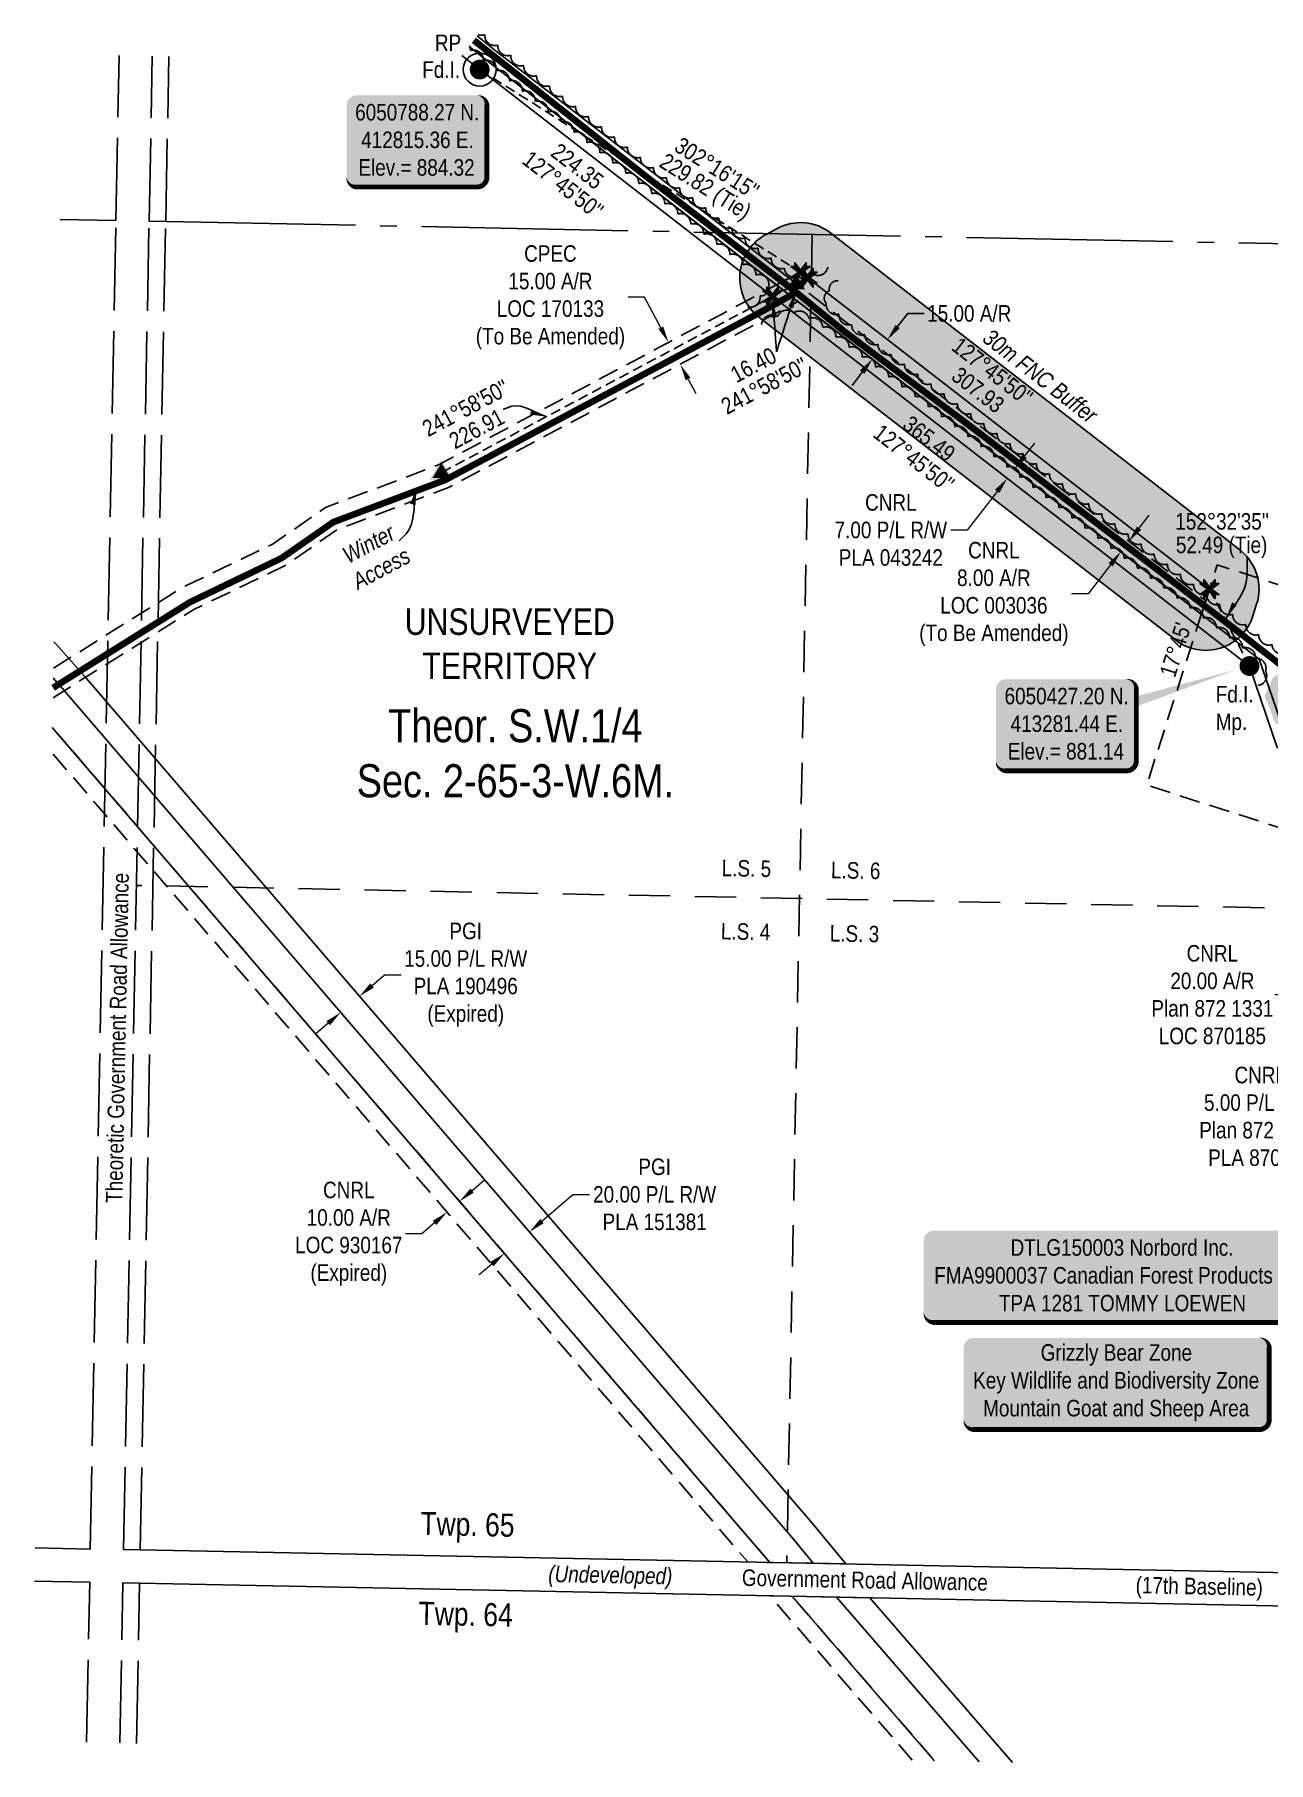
# Model space of a CAD drawing. Extents: x 412546 to 414954, y 6049740 to 6051498.
# Drawn here: x 412546 to 413293, y 6049763 to 6050809 of the extents above; entities that cross this region are included whole.
import ezdxf
from ezdxf.enums import TextEntityAlignment as Align

# ---------------------------------------------------------------- set-up
doc = ezdxf.new("R2010")
doc.units = 0
doc.header["$LTSCALE"] = 5
doc.header["$PDSIZE"] = 50
for name, pattern in [('0', [1, 1, 0]), ('foc-ACCESSROAD', [3.75, 2.5, -1.25]), ('foc-LSD', [8, 5, -3]), ('foc-QUARTERLINE', [33, 25, -3, 2, -3]), ('foc-TIELINE', [1.875, 1.25, -0.625]), ('foc-TRAV', [1.875, 1.25, -0.625]), ('foc-UNSURVEYED', [12.5, 10, -2.5])]:
    doc.linetypes.add(name, pattern=pattern)
doc.layers.get('Defpoints').update_dxf_attribs({"color": 9})
for name, color, linetype in [('35', 37, 'Continuous'), ('AS-ROADS', 254, 'Continuous'), ('AS-WILDLIFE-BLOCK', 131, 'Continuous'), ('C-AR', 13, 'foc-ACCESSROAD'), ('C-RW', 13, 'Continuous'), ('C-SYMBOL', 7, 'Continuous'), ('D-TXT', 6, 'Continuous'), ('DETAIL-T', 7, 'Continuous'), ('F-AR', 190, 'foc-ACCESSROAD'), ('F-RW', 190, 'Continuous'), ('F-WS', 190, 'foc-ACCESSROAD'), ('L-BD', 7, 'Continuous'), ('L-BD1', 253, 'Continuous'), ('L-MON', 1, 'Continuous'), ('L-QSEC', 8, 'foc-QUARTERLINE'), ('L-ROAD-T', 7, 'Continuous'), ('L-SEC', 7, 'Continuous'), ('L-SECTION-LSD', 7, 'foc-LSD'), ('L-TIE', 7, 'foc-TIELINE'), ('L-UNS-T', 3, 'Continuous'), ('L-USEC', 7, 'foc-UNSURVEYED'), ('P-BUFFER-H 30m', 51, 'Continuous'), ('P-BUFFER-T', 40, 'Continuous'), ('P-PROPOSED', 10, 'Continuous'), ('P-PROPOSED-H', 21, 'Continuous'), ('P-TRAV', 4, 'foc-TRAV'), ('P-TXT', 4, 'Continuous'), ('T-BUSH', 110, '0')]:
    doc.layers.add(name, color=color, linetype=linetype)
for name, color, linetype, lineweight in [('C-AR-T', 13, 'Continuous', 9), ('F-AR-T', 190, 'Continuous', 9), ('F-FLOWLINE-T', 190, 'Continuous', 9), ('F-RW-T', 190, 'Continuous', 9), ('T-TEXT', 48, 'Continuous', 18)]:
    doc.layers.add(name, color=color, linetype=linetype, lineweight=lineweight)
doc.styles.add('100L', font='ARIALN.TTF', dxfattribs={"height": 11})
doc.styles.add('175L', font='ARIALN.TTF', dxfattribs={"height": 20})
doc.styles.add('80', font='ARIALN.TTF', dxfattribs={"height": 10})
doc.styles.add('80CG', font='ARIALN.TTF', dxfattribs={"height": 10})
doc.styles.add('80L', font='ARIALN.TTF', dxfattribs={"height": 10})
doc.styles.add('80LS', font='ARIALNI.TTF', dxfattribs={"height": 10})
doc.dimstyles.new('Compass 5 000', dxfattribs={"dimscale": 5, "dimtxt": 9, "dimasz": 2, "dimexe": 0.2, "dimexo": 0.0625, "dimgap": 0.5, "dimtad": 0, "dimtih": 1, "dimtoh": 1, "dimzin": 0, "dimdsep": 46, "dimtxsty": '80CG', "dimcen": 0.1, "dimse1": 1, "dimse2": 1, "dimclrd": 256, "dimclrt": 256, "dimaunit": 1, "dimadec": 4, "dimazin": 0, "dimtfac": 0.06, "dimtofl": 0, "dimtmove": 0, "dimatfit": 1, "dimfxl": 0.2, "dimtolj": 1, "dimtzin": 0, "dimlwd": -1, "dimarcsym": 0})

# ---------------------------------------------------------------- blocks, each defined once
blk = doc.blocks.new('*U38')
h = blk.add_hatch(color=255)
edge = h.paths.add_edge_path()
edge.add_line((-114, -28.5), (114, -28.5))
edge.add_arc((114, -22.5), 6, 270, 360)
edge.add_line((120, -22.5), (120, 21))
edge.add_arc((114, 21), 6, 0, 90)
edge.add_line((114, 27), (-114, 27))
edge.add_arc((-114, 21), 6, 90, 180)
edge.add_line((-120, 21), (-120, -22.5))
edge.add_arc((-114, -22.5), 6, 180, 270)
at = {"color": 44, "flags": 128}
blk.add_lwpolyline([(-114, -28.5, 3, 3, 0), (114, -28.5, 3, 3, 0.414214), (120, -22.5, 3, 3, 0), (120, 21, 3, 0, 0.414214), (114, 27, 0, 0, 0), (-114, 27, 0, 0, 0.414214), (-120, 21, 0, 0, 0), (-120, -22.5, 0, 3, 0.414214)], format="xyseb", close=True, dxfattribs=at)
at = {"color": 44, "style": '80'}
blk.add_attdef('ENTER_TEXT_001', (-36, -5), '', height=10, dxfattribs=at)
blk = doc.blocks.new('*D39')
at = {"layer": 'Defpoints', "color": 0, "transparency": 16777216}
for p in [(413134.8, 6050540.8), (413171.9, 6050520.9), (413167.7, 6050515.4)]:
    blk.add_point(p, dxfattribs=at)
at = {"layer": 'F-AR-T', "transparency": 16777216}
for p, q in [((413145.3, 6050554.2), (413151.4, 6050562.1)), ((413128.7, 6050532.9), (413110.6, 6050509.5)), ((413110.6, 6050509.5), (413100.6, 6050509.5))]:
    blk.add_line(p, q, dxfattribs=at)
for points in [[(413143.9, 6050555.2), (413146.6, 6050553.2), (413139.1, 6050546.3)], [(413127.4, 6050533.9), (413130, 6050531.9), (413134.8, 6050540.8)]]:
    blk.add_solid(points, dxfattribs=at)
at = {"layer": 'F-AR-T', "transparency": 16777216, "insert": (413064.3, 6050509.5), "char_height": 10, "attachment_point": 5, "style": '80CG'}
blk.add_mtext('\\A1;CNRL\\P7.00 P/L R/W\\PPLA 043242', dxfattribs=at)
blk = doc.blocks.new('fdia')
at = {"color": 255, "const_width": 1}
blk.add_lwpolyline([(-0.5, 0, 1), (0.5, 0, 1)], format="xyb", close=True, dxfattribs=at)
blk = doc.blocks.new('Fdiaa')
blk.add_blockref('fdia', (0, 0))
blk = doc.blocks.new('fdib')
at = {"color": 1, "const_width": 1.6}
blk.add_lwpolyline([(-0.4, 0, 1), (0.4, 0, 1)], format="xyb", close=True, dxfattribs=at)
at = {"color": 1}
blk.add_circle((0, 0), 0.8, dxfattribs=at)
blk = doc.blocks.new('Fdibb')
blk.add_blockref('fdib', (0, 0))
blk = doc.blocks.new('fdicc')
for name in ['Fdibb', 'Fdiaa']:
    blk.add_blockref(name, (0, 0))
blk = doc.blocks.new('FDI')
blk.add_blockref('fdicc', (0, 0))
blk = doc.blocks.new('*D40')
at = {"layer": 'Defpoints', "color": 0, "transparency": 16777216}
for p in [(413062.3, 6050624.8), (413106.2, 6050590.7), (413097.1, 6050578.9)]:
    blk.add_point(p, dxfattribs=at)
at = {"layer": 'P-TXT', "transparency": 16777216}
for p, q in [((413068.4, 6050632.7), (413074.5, 6050640.6)), ((413074.5, 6050640.6), (413084.5, 6050640.6)), ((413047, 6050605.1), (413040.8, 6050597.1))]:
    blk.add_line(p, q, dxfattribs=at)
for points in [[(413067.1, 6050633.7), (413069.7, 6050631.7), (413062.3, 6050624.8)], [(413045.6, 6050606.1), (413048.3, 6050604), (413053.1, 6050613)]]:
    blk.add_solid(points, dxfattribs=at)
at = {"layer": 'P-TXT', "transparency": 16777216, "insert": (413111.8, 6050640.6), "char_height": 10, "attachment_point": 5, "style": '80CG'}
blk.add_mtext('\\A1;15.00 A/R', dxfattribs=at)
blk = doc.blocks.new('TEMP')
h = blk.add_hatch(color=255)
h.dxf.hatch_style = 1
h.paths.add_polyline_path([(0, 0.25), (-0.67, 1.15), (-0.67, 0.67), (-1.15, 0.67), (-0.25, 0), (-1.15, -0.67), (-0.67, -0.67), (-0.67, -1.15), (0, -0.25), (0.67, -1.15), (0.67, -0.67), (1.15, -0.67), (0.25, 0), (1.15, 0.67), (0.67, 0.67), (0.67, 1.15)])
h.paths.add_polyline_path([(0.57, 0.85), (0.57, 0.57), (0.85, 0.57), (0.08, 0), (0.85, -0.57), (0.57, -0.57), (0.57, -0.85), (0, -0.08), (-0.57, -0.85), (-0.57, -0.57), (-0.85, -0.57), (-0.08, 0), (-0.85, 0.57), (-0.57, 0.57), (-0.57, 0.85), (0, 0.08)], flags=16)
h = blk.add_hatch(color=1)
h.dxf.hatch_style = 1
h.paths.add_polyline_path([(0, 0.08), (-0.57, 0.85), (-0.57, 0.57), (-0.85, 0.57), (-0.08, 0), (-0.85, -0.57), (-0.57, -0.57), (-0.57, -0.85), (0, -0.08), (0.57, -0.85), (0.57, -0.57), (0.85, -0.57), (0.08, 0), (0.85, 0.57), (0.57, 0.57), (0.57, 0.85)])
at = {"color": 1}
for p, q in [((-0.08, 0), (0.08, 0)), ((0, 0.08), (0, -0.08))]:
    blk.add_line(p, q, dxfattribs=at)
at = {"color": 255, "flags": 128}
blk.add_lwpolyline([(-0.25, 0), (-1.15, 0.67), (-0.67, 0.67), (-0.67, 1.15), (0, 0.25), (0.67, 1.15), (0.67, 0.67), (1.15, 0.67), (0.25, 0), (1.15, -0.67), (0.67, -0.67), (0.67, -1.15), (0, -0.25), (-0.67, -1.15), (-0.67, -0.67), (-1.15, -0.67)], close=True, dxfattribs=at)
at = {"color": 1, "flags": 128}
blk.add_lwpolyline([(-0.08, 0), (-0.85, 0.57), (-0.57, 0.57), (-0.57, 0.85), (0, 0.08), (0.57, 0.85), (0.57, 0.57), (0.85, 0.57), (0.08, 0), (0.85, -0.57), (0.57, -0.57), (0.57, -0.85), (0, -0.08), (-0.57, -0.85), (-0.57, -0.57), (-0.85, -0.57)], close=True, dxfattribs=at)
blk = doc.blocks.new('*U41')
h = blk.add_hatch(color=254)
edge = h.paths.add_edge_path()
edge.add_line((-36.5, -28.5), (36.5, -28.5))
edge.add_arc((36.5, -22.5), 6, 270, 360)
edge.add_line((42.5, -22.5), (42.5, 21))
edge.add_arc((36.5, 21), 6, 0, 90)
edge.add_line((36.5, 27), (-36.5, 27))
edge.add_arc((-36.5, 21), 6, 90, 180)
edge.add_line((-42.5, 21), (-42.5, -22.5))
edge.add_arc((-36.5, -22.5), 6, 180, 270)
at = {"color": 1, "flags": 128}
blk.add_lwpolyline([(-36.5, -28.5, 3, 3, 0), (36.5, -28.5, 3, 3, 0.414214), (42.5, -22.5, 3, 3, 0), (42.5, 21, 3, 0, 0.414214), (36.5, 27, 0, 0, 0), (-36.5, 27, 0, 0, 0.414214), (-42.5, 21, 0, 0, 0), (-42.5, -22.5, 0, 3, 0.414214)], format="xyseb", close=True, dxfattribs=at)
blk.add_lwpolyline([(-14.6, 0, 0, 10, 0), (0, 0, 5, 5, 0)], format="xyseb", dxfattribs=at)
at = {"color": 1, "style": '80'}
blk.add_attdef('ENTER_TEXT_001', (-36, -5), '', height=10, dxfattribs=at)
blk = doc.blocks.new('*U42')
at = {"layer": '35', "color": 3}
blk.add_circle((0, 0), 10, dxfattribs=at)
at = {"layer": '35', "color": 3, "style": '80'}
blk.add_attdef('RP_001', (-27.1, 11.2), '', height=10, dxfattribs=at)
blk = doc.blocks.new('*U43')
h = blk.add_hatch(color=254)
edge = h.paths.add_edge_path()
edge.add_line((-36.5, -28.5), (36.5, -28.5))
edge.add_arc((36.5, -22.5), 6, 270, 360)
edge.add_line((42.5, -22.5), (42.5, 21))
edge.add_arc((36.5, 21), 6, 0, 90)
edge.add_line((36.5, 27), (-36.5, 27))
edge.add_arc((-36.5, 21), 6, 90, 180)
edge.add_line((-42.5, 21), (-42.5, -22.5))
edge.add_arc((-36.5, -22.5), 6, 180, 270)
at = {"color": 1, "flags": 128}
blk.add_lwpolyline([(102.9, 32.8, 0, 10, 0), (0, 0, 5, 5, 0)], format="xyseb", dxfattribs=at)
blk.add_lwpolyline([(-36.5, -28.5, 3, 3, 0), (36.5, -28.5, 3, 3, 0.414214), (42.5, -22.5, 3, 3, 0), (42.5, 21, 3, 0, 0.414214), (36.5, 27, 0, 0, 0), (-36.5, 27, 0, 0, 0.414214), (-42.5, 21, 0, 0, 0), (-42.5, -22.5, 0, 3, 0.414214)], format="xyseb", close=True, dxfattribs=at)
at = {"color": 1, "style": '80'}
blk.add_attdef('ENTER_TEXT_001', (-36, -5), '', height=10, dxfattribs=at)
blk = doc.blocks.new('*D44')
at = {"layer": 'Defpoints', "color": 0, "transparency": 16777216}
for p in [(413203.6, 6050496.4), (413223.7, 6050490.9), (413218.8, 6050484.6)]:
    blk.add_point(p, dxfattribs=at)
at = {"layer": 'F-AR-T', "transparency": 16777216}
for p, q in [((413214.6, 6050510.6), (413220.7, 6050518.5)), ((413197.4, 6050488.5), (413183.7, 6050470.8)), ((413183.7, 6050470.8), (413173.7, 6050470.8))]:
    blk.add_line(p, q, dxfattribs=at)
for points in [[(413213.3, 6050511.6), (413215.9, 6050509.6), (413208.4, 6050502.7)], [(413196.1, 6050489.5), (413198.7, 6050487.5), (413203.6, 6050496.4)]]:
    blk.add_solid(points, dxfattribs=at)
at = {"layer": 'F-AR-T', "transparency": 16777216, "insert": (413126.7, 6050470.8), "char_height": 10, "attachment_point": 5, "style": '80CG'}
blk.add_mtext('\\A1;CNRL\\P8.00 A/R\\PLOC 003036\\P(To Be Amended)', dxfattribs=at)
blk = doc.blocks.new('STRIA')
blk.add_hatch(color=255).paths.add_polyline_path([(-0.04, 1.52), (-1.47, -0.87), (1.39, -0.87)])
blk = doc.blocks.new('STRIAA')
blk.add_blockref('STRIA', (0, 0))
blk = doc.blocks.new('STRIB')
at = {"color": 1}
blk.add_solid([(-1.12, -0.67), (-0.04, 1.13), (1.04, -0.67)], dxfattribs=at)
blk = doc.blocks.new('STRIBB')
blk.add_blockref('STRIB', (0, 0))
blk = doc.blocks.new('STRICC')
for name in ['STRIAA', 'STRIBB']:
    blk.add_blockref(name, (0, 0))
blk = doc.blocks.new('fdspike')
blk.add_blockref('STRICC', (0, 0))
blk = doc.blocks.new('*D45')
at = {"layer": 'C-AR-T', "transparency": 16777216}
for p, q in [((412915.2, 6050650.4), (412905.2, 6050650.4)), ((412925, 6050631.9), (412915.2, 6050650.4)), ((412941.5, 6050600.9), (412946.2, 6050592.1))]:
    blk.add_line(p, q, dxfattribs=at)
for points in [[(412926.5, 6050632.7), (412923.6, 6050631.2), (412929.7, 6050623.1)], [(412943, 6050601.7), (412940.1, 6050600.1), (412936.8, 6050609.8)]]:
    blk.add_solid(points, dxfattribs=at)
at = {"layer": 'Defpoints', "color": 0, "transparency": 16777216}
for p in [(412936.8, 6050609.8), (412807.4, 6050558), (412814.5, 6050544.6)]:
    blk.add_point(p, dxfattribs=at)
at = {"layer": 'C-AR-T', "transparency": 16777216, "insert": (412858.2, 6050650.4), "char_height": 10, "attachment_point": 5, "style": '80CG'}
blk.add_mtext('\\A1;CPEC\\P15.00 A/R\\PLOC 170133\\P(To Be Amended)', dxfattribs=at)
blk = doc.blocks.new('*U61')
h = blk.add_hatch(color=255)
edge = h.paths.add_edge_path()
edge.add_line((-86.5, -28.5), (86.5, -28.5))
edge.add_arc((86.5, -22.5), 6, 270, 360)
edge.add_line((92.5, -22.5), (92.5, 21))
edge.add_arc((86.5, 21), 6, 0, 90)
edge.add_line((86.5, 27), (-86.5, 27))
edge.add_arc((-86.5, 21), 6, 90, 180)
edge.add_line((-92.5, 21), (-92.5, -22.5))
edge.add_arc((-86.5, -22.5), 6, 180, 270)
at = {"color": 131, "flags": 128}
blk.add_lwpolyline([(-86.5, -28.5, 3, 3, 0), (86.5, -28.5, 3, 3, 0.414214), (92.5, -22.5, 3, 3, 0), (92.5, 21, 3, 0, 0.414214), (86.5, 27, 0, 0, 0), (-86.5, 27, 0, 0, 0.414214), (-92.5, 21, 0, 0, 0), (-92.5, -22.5, 0, 3, 0.414214)], format="xyseb", close=True, dxfattribs=at)
at = {"color": 131, "style": '80'}
blk.add_attdef('ENTER_TEXT_001', (-36, -5), '', height=10, dxfattribs=at)
blk = doc.blocks.new('*D50')
at = {"layer": 'Defpoints', "color": 0, "transparency": 16777216}
for p in [(412732.9, 6050238.5), (412721.6, 6050228.8), (412742.6, 6050227.3)]:
    blk.add_point(p, dxfattribs=at)
at = {"layer": 'F-AR-T', "transparency": 16777216}
for p, q in [((412750.2, 6050233.8), (412757.8, 6050240.3)), ((412757.8, 6050240.3), (412767.8, 6050240.3)), ((412723.7, 6050211), (412716.1, 6050204.5))]:
    blk.add_line(p, q, dxfattribs=at)
for points in [[(412749.1, 6050235.1), (412751.3, 6050232.5), (412742.6, 6050227.3)], [(412722.6, 6050212.2), (412724.7, 6050209.7), (412731.2, 6050217.5)]]:
    blk.add_solid(points, dxfattribs=at)
at = {"layer": 'F-AR-T', "transparency": 16777216, "insert": (412806.9, 6050240.3), "char_height": 10, "attachment_point": 5, "style": '80CG'}
blk.add_mtext('\\A1;PGI\\P15.00 P/L R/W\\PPLA 190496\\P(Expired)', dxfattribs=at)
blk = doc.blocks.new('*D51')
at = {"layer": 'Defpoints', "color": 0, "transparency": 16777216}
for p in [(412803.2, 6050103.1), (412835.4, 6050065.6), (412827.8, 6050059.1)]:
    blk.add_point(p, dxfattribs=at)
at = {"layer": 'F-AR-T', "transparency": 16777216}
for p, q in [((412810.8, 6050109.6), (412818.3, 6050116.2)), ((412780.4, 6050083.5), (412770.4, 6050083.5)), ((412788, 6050090.1), (412780.4, 6050083.5))]:
    blk.add_line(p, q, dxfattribs=at)
for points in [[(412809.7, 6050110.9), (412811.8, 6050108.4), (412803.2, 6050103.1)], [(412786.9, 6050091.3), (412789.1, 6050088.8), (412795.6, 6050096.6)]]:
    blk.add_solid(points, dxfattribs=at)
at = {"layer": 'F-AR-T', "transparency": 16777216, "insert": (412736.1, 6050083.5), "char_height": 10, "attachment_point": 5, "style": '80CG'}
blk.add_mtext('\\A1;CNRL\\P10.00 A/R\\PLOC 930167\\P(Expired)', dxfattribs=at)
blk = doc.blocks.new('*D52')
at = {"layer": 'Defpoints', "color": 0, "transparency": 16777216}
for p in [(413357.8, 6050245.1), (413384.2, 6050229), (413365.2, 6050222.7)]:
    blk.add_point(p, dxfattribs=at)
at = {"layer": 'F-AR-T', "transparency": 16777216}
for p, q in [((413386.2, 6050254.6), (413395.7, 6050257.8)), ((413348.3, 6050242), (413306.9, 6050228.2)), ((413306.9, 6050228.2), (413296.9, 6050228.2))]:
    blk.add_line(p, q, dxfattribs=at)
for points in [[(413385.7, 6050256.2), (413386.7, 6050253), (413376.7, 6050251.4)], [(413347.7, 6050243.5), (413348.8, 6050240.4), (413357.8, 6050245.1)]]:
    blk.add_solid(points, dxfattribs=at)
at = {"layer": 'F-AR-T', "transparency": 16777216, "insert": (413259, 6050228.2), "char_height": 10, "attachment_point": 5, "style": '80CG'}
blk.add_mtext('\\A1;CNRL\\P20.00 A/R\\PPlan 872 1331\\PLOC 870185', dxfattribs=at)
blk = doc.blocks.new('*D53')
at = {"layer": 'Defpoints', "color": 0, "transparency": 16777216}
for p in [(413393.2, 6050202), (413398, 6050203.5), (413401.7, 6050176.4)]:
    blk.add_point(p, dxfattribs=at)
at = {"layer": 'F-AR-T', "transparency": 16777216}
for p, q in [((413416, 6050181.1), (413425.4, 6050184.3)), ((413392.2, 6050173.2), (413336, 6050154.5)), ((413336, 6050154.5), (413326, 6050154.5))]:
    blk.add_line(p, q, dxfattribs=at)
for points in [[(413391.7, 6050174.8), (413392.8, 6050171.7), (413401.7, 6050176.4)], [(413415.4, 6050182.7), (413416.5, 6050179.6), (413406.5, 6050178)]]:
    blk.add_solid(points, dxfattribs=at)
at = {"layer": 'F-AR-T', "transparency": 16777216, "insert": (413288, 6050154.5), "char_height": 10, "attachment_point": 5, "style": '80CG'}
blk.add_mtext('\\A1;CNRL\\P5.00 P/L R/W\\PPlan 872 1331\\PPLA 870185', dxfattribs=at)
blk = doc.blocks.new('*D54')
at = {"layer": 'Defpoints', "color": 0, "transparency": 16777216}
for p in [(412804.5, 6050132.3), (412789.3, 6050119.2), (412845.5, 6050084.6)]:
    blk.add_point(p, dxfattribs=at)
at = {"layer": 'F-RW-T', "transparency": 16777216}
for p, q in [((412853, 6050091.1), (412871.8, 6050107.3)), ((412871.8, 6050107.3), (412881.8, 6050107.3)), ((412822.7, 6050065.1), (412815.1, 6050058.6))]:
    blk.add_line(p, q, dxfattribs=at)
for points in [[(412852, 6050092.4), (412854.1, 6050089.9), (412845.5, 6050084.6)], [(412821.6, 6050066.3), (412823.8, 6050063.8), (412830.3, 6050071.6)]]:
    blk.add_solid(points, dxfattribs=at)
at = {"layer": 'F-RW-T', "transparency": 16777216, "insert": (412921.3, 6050107.3), "char_height": 10, "attachment_point": 5, "style": '80CG'}
blk.add_mtext('\\A1;PGI\\P20.00 P/L R/W\\PPLA 151381', dxfattribs=at)

msp = doc.modelspace()

# ---------------------------------------------------------------- hatches: boundary and pattern name
at = {"layer": 'AS-ROADS'}
h = msp.add_hatch(color=256, dxfattribs=at)
h.dxf.hatch_style = 1
h.paths.add_polyline_path([(413880.685, 6050319.145), (413881.535, 6050323.924), (413359.531, 6050417.188), (413321.097, 6050422.693), (413303.293, 6050425.577), (413295.755, 6050420.158), (413290.52, 6050409.181), (413297.14, 6050392.618), (413306.361, 6050386.55), (413319.052, 6050382.769), (413332.947, 6050378.411), (413346.532, 6050377.953), (413355.961, 6050396.413), (413363.809, 6050404.97), (413370.944, 6050408.14), (413410.465, 6050401.484), (413440.267, 6050396.255), (413541.943, 6050378.325), (413644.343, 6050359.675), (413744.868, 6050342.408)])
at = {"layer": 'P-BUFFER-H 30m'}
h = msp.add_hatch(color=256, dxfattribs=at)
h.dxf.hatch_style = 1
edge = h.paths.add_edge_path()
edge.add_line((412995.506, 6050692.09), (412988.733, 6050688.486))
edge.add_arc((413002.82, 6050662.014), 29.987, 118.019726, 232.235452)
edge.add_line((412984.456, 6050638.308), (413236.616, 6050442.963))
edge.add_arc((413254.98, 6050466.669), 29.987, 232.235452, 342.245645)
edge.add_line((413283.539, 6050457.525), (413285.809, 6050464.616))
edge.add_arc((413257.251, 6050473.761), 29.987, 342.245645, 412.235448)
edge.add_line((413275.615, 6050497.466), (413027.958, 6050689.324))
edge.add_arc((413009.593, 6050665.618), 29.987, 52.235448, 118.019726)
at = {"layer": 'P-PROPOSED-H'}
h = msp.add_hatch(color=256, dxfattribs=at)
h.dxf.hatch_style = 1
h.paths.add_polyline_path([(413257.251, 6050473.761), (413252.385, 6050458.564), (412995.058, 6050657.884), (413009.593, 6050665.618)])

# ---------------------------------------------------------------- linework, layer by layer
at = {"layer": 'AS-ROADS', "const_width": 3.998, "flags": 128}
for points in [[(413006.988, 6050653.362), (412994.15, 6050663.359), (412913.342, 6050725.728), (412836.348, 6050786.632), (412811.832, 6050805.984)], [(412557.057, 6050413.977), (412639.9, 6050465.811), (412695.427, 6050492.525), (412726.647, 6050514.261), (412794.479, 6050539.826), (412986.073, 6050641.78), (413006.988, 6050653.362), (413014.377, 6050647.385), (413036.866, 6050629.125), (413117.245, 6050568.736), (413196.233, 6050508.105), (413275.954, 6050446.994), (413286.606, 6050438.555), (413294.933, 6050432.131), (413302.579, 6050426.104), (413310.49, 6050420.271)]]:
    msp.add_lwpolyline(points, dxfattribs=at)
at = {"layer": 'C-AR', "flags": 128}
msp.add_lwpolyline([(412557.286, 6050425.911), (412635.067, 6050474.579), (412635.067, 6050474.579), (412635.067, 6050474.579), (412635.067, 6050474.579), (412690.373, 6050501.186), (412721.957, 6050523.175), (412790.352, 6050548.949), (412995.058, 6050657.884), (413008.055, 6050647.815), (412796.543, 6050535.26), (412728.992, 6050509.803), (412697.955, 6050488.195), (412642.316, 6050461.428), (412556.941, 6050407.955)], dxfattribs=at)
msp.add_lwpolyline([(413252.385, 6050458.564), (413254.98, 6050466.669), (413002.82, 6050662.014), (412995.058, 6050657.884)], close=True, dxfattribs=at)
at = {"layer": 'C-RW', "flags": 128}
msp.add_lwpolyline([(412813.879, 6050808.592), (412824.579, 6050800.095), (412928.119, 6050719.884), (413002.82, 6050662.014), (412995.058, 6050657.884), (412923.207, 6050713.575), (412819.644, 6050793.803), (412808.942, 6050802.301)], dxfattribs=at)
at = {"layer": 'F-AR', "flags": 128}
msp.add_lwpolyline([(413077.293, 6049764.776), (412991.026, 6049864.4), (413004.484, 6049864.132), (413090.774, 6049764.482)], dxfattribs=at)
at = {"layer": 'F-FLOWLINE-T'}
msp.add_lwpolyline([(413090.78, 6049764.482), (413004.484, 6049864.132), (413031.403, 6049863.596), (413117.744, 6049763.894)], dxfattribs=at)
at = {"layer": 'F-RW'}
for points in [[(412808.894, 6050802.24), (412819.661, 6050793.79), (413287.409, 6050431.431), (413303.622, 6050383.979), (413364.484, 6050371.994), (413363.132, 6050365.129), (413298.306, 6050377.895), (413281.466, 6050427.184), (412815.359, 6050788.272), (412804.574, 6050796.736)], [(413117.739, 6049763.894), (413031.403, 6049863.597), (413051.59, 6049863.195), (413137.971, 6049763.453)]]:
    msp.add_lwpolyline(points, dxfattribs=at)
at = {"layer": 'F-WS', "flags": 128}
msp.add_lwpolyline([(413354.424, 6050318.358), (413352.533, 6050312.452), (413333.262, 6050318.622), (413219.264, 6050355.125), (413249.835, 6050450.601), (413252.107, 6050457.696), (413254.704, 6050465.806), (413261.936, 6050488.393), (413395.205, 6050445.722), (413386.565, 6050418.735), (413380.414, 6050399.528), (413378.876, 6050394.725), (413375.804, 6050385.168), (413368.242, 6050361.488), (413357.007, 6050326.423), (413354.424, 6050318.358)], close=True, dxfattribs=at)
at = {"layer": 'L-QSEC'}
for p, q in [((412561.311, 6050697.556), (412595.079, 6050696.885)), ((412615.183, 6050696.486), (413383.689, 6050681.219))]:
    msp.add_line(p, q, dxfattribs=at)
at = {"layer": 'L-SEC'}
for p, q in [((412546.209, 6049893.27), (412579.621, 6049892.606)), ((412599.711, 6049892.311), (413402.912, 6049876.337)), ((412545.834, 6049873.271), (412579.224, 6049872.607)), ((412599.324, 6049872.207), (413402.512, 6049856.233))]:
    msp.add_line(p, q, dxfattribs=at)
at = {"layer": 'L-SECTION-LSD', "flags": 128}
for points in [[(413016.696, 6050688.51), (413001.303, 6049884.324)], [(413410.552, 6050278.435), (412607.447, 6050294.399)]]:
    msp.add_lwpolyline(points, dxfattribs=at)
at = {"layer": 'L-TIE'}
for p, q in [((412815.359, 6050788.272), (413009.593, 6050665.618)), ((413257.251, 6050473.761), (413281.443, 6050427.202))]:
    msp.add_line(p, q, dxfattribs=at)
at = {"layer": 'L-USEC'}
for p, q in [((412595.079, 6050696.885), (412597.001, 6050796.823)), ((412615.183, 6050696.498), (412617.105, 6050796.423)), ((412625.235, 6050696.305), (412627.157, 6050796.224)), ((412579.608, 6049892.606), (412595.079, 6050696.885)), ((412599.714, 6049892.311), (412615.183, 6050696.499)), ((412609.766, 6049892.111), (412625.235, 6050696.305)), ((412577.36, 6049775.674), (412579.224, 6049872.607)), ((412597.464, 6049775.236), (412599.328, 6049872.22)), ((412607.515, 6049775.017), (412609.38, 6049872.027))]:
    msp.add_line(p, q, dxfattribs=at)
at = {"layer": 'P-BUFFER-H 30m', "flags": 128}
msp.add_lwpolyline([(412995.506, 6050692.09), (412988.733, 6050688.486, 0.5441751), (412984.456, 6050638.308), (413236.616, 6050442.963, 0.52062358), (413283.539, 6050457.525), (413285.809, 6050464.616, 0.31524987), (413275.615, 6050497.466), (413027.958, 6050689.324, 0.29518993)], format="xyb", close=True, dxfattribs=at)
at = {"layer": 'P-PROPOSED', "flags": 128}
msp.add_lwpolyline([(413257.251, 6050473.761), (413252.385, 6050458.564), (412995.058, 6050657.884), (413009.593, 6050665.618)], close=True, dxfattribs=at)
at = {"layer": 'P-TRAV', "flags": 128}
msp.add_lwpolyline([(412792.416, 6050544.386), (413013.925, 6050662.262)], dxfattribs=at)
at = {"layer": 'T-BUSH', "flags": 128}
for points in [[(412814.516, 6050809.404, 0.16442096), (412818.421, 6050809.276, 0.52056705), (412826.276, 6050803.094, 0.52056705), (412834.131, 6050796.912, 0.52056705), (412841.986, 6050790.732, 0.52056705), (412849.846, 6050784.556, 0.52056705), (412857.705, 6050778.38, 0.52056705), (412865.565, 6050772.204, 0.52056705), (412873.424, 6050766.029, 0.52056705), (412881.284, 6050759.853, 0.52056705), (412889.143, 6050753.677, 0.52056705), (412897.003, 6050747.501, 0.52056705), (412904.862, 6050741.325, 0.52056705), (412912.722, 6050735.15, 0.52056705), (412920.602, 6050729, 0.52056705), (412928.52, 6050722.9, 0.52056705), (412936.438, 6050716.8, 0.52056705), (412944.357, 6050710.7, 0.52056705), (412952.275, 6050704.6, 0.52056705), (412960.194, 6050698.5, 0.52056705), (412968.112, 6050692.4, 0.52056705), (412976.03, 6050686.3, 0.52056705), (412983.949, 6050680.199, 0.52056705), (412991.867, 6050674.099, 0.52056705), (412999.786, 6050667.999, 0.52056705), (413008.408, 6050663.137, 0.52056705), (413017.471, 6050664.331, 0.52056705), (413026.125, 6050668.735)], [(412977.736, 6050644.586, 0.52056705), (412985.188, 6050651.247, 0.52056705), (412990.488, 6050657.836, 0.52056705), (412982.602, 6050663.978, 0.52056705), (412974.716, 6050670.12, 0.52056705), (412966.83, 6050676.262, 0.52056705), (412958.944, 6050682.404, 0.52056705), (412951.058, 6050688.546, 0.52056705), (412943.173, 6050694.688, 0.52056705), (412935.287, 6050700.831, 0.52056705), (412927.401, 6050706.973, 0.52056705), (412919.515, 6050713.115, 0.52056705), (412911.629, 6050719.257, 0.52056705), (412903.783, 6050725.45, 0.52056705), (412895.954, 6050731.664, 0.52056705), (412888.125, 6050737.878, 0.52056705), (412880.296, 6050744.092, 0.52056705), (412872.466, 6050750.306, 0.52056705), (412864.637, 6050756.52, 0.52056705), (412856.808, 6050762.734, 0.52056705), (412848.979, 6050768.949, 0.52056705), (412841.15, 6050775.163, 0.52056705), (412833.32, 6050781.377, 0.52056705), (412825.447, 6050787.535, 0.52056705), (412817.57, 6050793.689, 0.52056705), (412809.694, 6050799.843, 0.11702002), (412809.188, 6050802.614, 0.11702002)], [(413714.909, 6050424.501, -0.52056705), (413705.066, 6050426.238, -0.52056705), (413695.222, 6050427.976, -0.52056705), (413685.379, 6050429.713, -0.52056705), (413675.535, 6050431.451, -0.52056705), (413665.692, 6050433.189, -0.52056705), (413661.801, 6050426.42, -0.52056705), (413660.06, 6050416.577, -0.52056705), (413658.32, 6050406.734, -0.52056705), (413656.579, 6050396.891, -0.52056705), (413654.839, 6050387.048, -0.52056705), (413653.099, 6050377.205, -0.52056705), (413645.685, 6050375.489, -0.52056705), (413635.845, 6050377.247, -0.52056705), (413626.005, 6050379.005, -0.52056705), (413616.165, 6050380.762, -0.52056705), (413606.325, 6050382.52, -0.52056705), (413596.485, 6050384.278, -0.52056705), (413586.646, 6050386.036, -0.52056705), (413576.806, 6050387.794, -0.52056705), (413566.966, 6050389.552, -0.52056705), (413557.126, 6050391.31, -0.52056705), (413547.286, 6050393.068, -0.52056705), (413537.447, 6050394.825, -0.52056705), (413527.607, 6050396.583, -0.52056705), (413517.767, 6050398.341, -0.52056705), (413507.927, 6050400.099, -0.52056705), (413498.087, 6050401.857, -0.52056705), (413488.248, 6050403.615, -0.52056705), (413478.408, 6050405.373, -0.52056705), (413468.568, 6050407.13, -0.52056705), (413458.728, 6050408.888, -0.52056705), (413448.888, 6050410.646, -0.52056705), (413439.049, 6050412.404, -0.52056705), (413429.209, 6050414.162, -0.52056705), (413419.369, 6050415.92, -0.52056705), (413409.529, 6050417.678, -0.52056705), (413399.689, 6050419.436, -0.52056705), (413389.85, 6050421.194, -0.52056705), (413380.231, 6050423.855, -0.52056705), (413370.69, 6050426.836, -0.52056705), (413361.149, 6050429.817, -0.52056705), (413351.608, 6050432.797, -0.52056705), (413342.067, 6050435.778, -0.52056705), (413332.526, 6050438.759, -0.52056705), (413323.647, 6050440.433, -0.52056705), (413320.406, 6050430.978, -0.52056705), (413312.352, 6050430.086, -0.52056705), (413303.708, 6050435.106, -0.52056705), (413295.065, 6050440.127, -0.52056705), (413287.103, 6050446.144, -0.52056705), (413279.282, 6050452.368, -0.52056705), (413271.357, 6050458.46, -0.52056705), (413263.432, 6050464.552, -0.52056705), (413255.508, 6050470.644, -0.52056705), (413247.583, 6050476.736, -0.52056705), (413239.659, 6050482.828, -0.52056705), (413231.734, 6050488.92, -0.52056705), (413223.809, 6050495.012, -0.52056705), (413215.885, 6050501.104, -0.52056705), (413207.96, 6050507.196, -0.52056705), (413200.035, 6050513.287, -0.52056705), (413192.098, 6050519.363, -0.52056705), (413184.161, 6050525.439, -0.52056705), (413176.224, 6050531.514, -0.52056705), (413168.287, 6050537.59, -0.52056705), (413160.349, 6050543.666, -0.52056705), (413152.412, 6050549.741, -0.52056705), (413144.475, 6050555.817, -0.52056705), (413136.538, 6050561.893, -0.52056705), (413128.601, 6050567.968, -0.52056705), (413120.658, 6050574.037, -0.52056705), (413112.651, 6050580.02, -0.52056705), (413104.644, 6050586.002, -0.52056705), (413096.636, 6050591.985, -0.52056705), (413088.629, 6050597.968, -0.52056705), (413080.621, 6050603.951, -0.52056705), (413072.614, 6050609.933, -0.52056705), (413064.606, 6050615.916, -0.52056705), (413056.599, 6050621.899, -0.52056705), (413048.591, 6050627.881, -0.52056705), (413040.584, 6050633.865, -0.52056705), (413032.88, 6050640.233, -0.52056705), (413025.176, 6050646.601, -0.52056705), (413027.159, 6050654.435, -0.52056705), (413032.442, 6050660.351, -0.52056705)], [(413286.726, 6050415.458, 0.52056705), (413291.235, 6050424.142, 0.52056705), (413285.177, 6050431.934, 0.52056705), (413277.33, 6050438.125, 0.52056705), (413269.39, 6050444.197, 0.52056705), (413261.415, 6050450.222, 0.52056705), (413253.439, 6050456.247, 0.52056705), (413245.464, 6050462.272, 0.52056705), (413237.488, 6050468.297, 0.52056705), (413229.513, 6050474.322, 0.52056705), (413221.537, 6050480.348, 0.52056705), (413213.561, 6050486.373, 0.52056705), (413205.586, 6050492.398, 0.52056705), (413197.61, 6050498.423, 0.52056705), (413189.669, 6050504.493, 0.52056705), (413181.805, 6050510.663, 0.52056705), (413173.941, 6050516.833, 0.52056705), (413166.077, 6050523.003, 0.52056705), (413158.213, 6050529.173, 0.52056705), (413150.349, 6050535.343, 0.52056705), (413142.485, 6050541.513, 0.52056705), (413134.621, 6050547.683, 0.52056705), (413126.757, 6050553.853, 0.52056705), (413118.893, 6050560.024, 0.52056705), (413110.984, 6050566.134, 0.52056705), (413102.992, 6050572.138, 0.52056705), (413095, 6050578.141, 0.52056705), (413087.008, 6050584.145, 0.52056705), (413079.016, 6050590.148, 0.52056705), (413071.025, 6050596.152, 0.52056705), (413063.033, 6050602.156, 0.52056705), (413055.041, 6050608.159, 0.52056705), (413047.049, 6050614.163, 0.52056705), (413039.057, 6050620.166, 0.52056705), (413031.069, 6050626.174, 0.52056705), (413023.089, 6050632.194, 0.52056705), (413014.711, 6050637.607, 0.52056705), (413005.639, 6050641.074, 0.52056705), (412995.86, 6050639.002, 0.52056705), (412986.021, 6050633.953, 0.52056705)]]:
    msp.add_lwpolyline(points, format="xyb", dxfattribs=at)

# ---------------------------------------------------------------- block references
ref = msp.add_blockref('*U38', (413204.247, 6050058.359))
ref.add_attrib('ENTER_TEXT_001', 'DTLG150003 Norbord Inc.', (413136.808, 6050070.2), dxfattribs={"color": 44, "height": 10, "style": '80'})
ref.add_attrib('ENTER_TEXT_002', 'FMA9900037 Canadian Forest Products Ltd.', (413090.58, 6050053.356), dxfattribs={"color": 44, "height": 10, "style": '80'})
ref.add_attrib('ENTER_TEXT_003', 'TPA 1281 TOMMY LOEWEN', (413129.779, 6050036.512), dxfattribs={"color": 44, "height": 10, "style": '80'})
at = {"layer": 'AS-WILDLIFE-BLOCK'}
ref = msp.add_blockref('*U61', (413200.942, 6049993.486), dxfattribs=at)
ref.add_attrib('ENTER_TEXT_001', 'Grizzly Bear Zone', (413155.031, 6050006.626), dxfattribs={"layer": '0', "color": 131, "height": 10, "style": '80'})
ref.add_attrib('ENTER_TEXT_002', 'Key Wildlife and Biodiversity Zone', (413114.168, 6049989.788), dxfattribs={"layer": '0', "color": 131, "height": 10, "style": '80'})
ref.add_attrib('ENTER_TEXT_003', 'Mountain Goat and Sheep Area', (413120.195, 6049972.944), dxfattribs={"layer": '0', "color": 131, "height": 10, "style": '80'})
at = {"layer": 'DETAIL-T', "color": 3}
ref = msp.add_blockref('*U41', (412777.262, 6050745.671), dxfattribs=at)
ref.add_attrib('ENTER_TEXT_001', '6050788.27 N.', (412739.966, 6050757.443), dxfattribs={"layer": '0', "color": 1, "height": 10, "style": '80'})
ref.add_attrib('ENTER_TEXT_002', '412815.36 E.', (412743.606, 6050740.735), dxfattribs={"layer": '0', "color": 1, "height": 10, "style": '80'})
ref.add_attrib('ENTER_TEXT_003', 'Elev.= 884.32', (412741.917, 6050724.028), dxfattribs={"layer": '0', "color": 1, "height": 10, "style": '80'})
ref = msp.add_blockref('*U43', (413170.467, 6050392.234), dxfattribs=at)
ref.add_attrib('ENTER_TEXT_001', '6050427.20 N.', (413133.172, 6050404.006), dxfattribs={"layer": '0', "color": 1, "height": 10, "style": '80'})
ref.add_attrib('ENTER_TEXT_002', '413281.44 E.', (413136.811, 6050387.299), dxfattribs={"layer": '0', "color": 1, "height": 10, "style": '80'})
ref.add_attrib('ENTER_TEXT_003', 'Elev.= 881.14', (413135.102, 6050370.591), dxfattribs={"layer": '0', "color": 1, "height": 10, "style": '80'})
at = {"layer": 'L-BD', "color": 3}
msp.add_blockref('*U42', (412815.359, 6050788.272), dxfattribs=at).add_auto_attribs({'RP_001': 'RP'})
at = {"layer": 'L-MON', "color": 1, "xscale": 4.999999999999987, "yscale": 4.999999999999987, "zscale": 4.999999999999987}
for p in [(412815.359, 6050788.272), (413281.443, 6050427.202)]:
    msp.add_blockref('FDI', p, dxfattribs=at)
at = {"layer": 'L-MON'}
for name, p, xscale, yscale, zscale in [('TEMP', (413009.593, 6050665.618), 4.997797999999993, 4.997797999999993, 4.997797999999993), ('TEMP', (413013.925, 6050662.262), 4.997797999999993, 4.997797999999993, 4.997797999999993), ('fdspike', (413007.152, 6050658.658), 4.997797999999993, 4.997797999999993, 4.997797999999993), ('TEMP', (412992.639, 6050650.935), 4.997814999999995, 4.997814999999995, 4.997814999999995), ('fdspike', (412792.416, 6050544.386), 4.99779999999999, 4.99779999999999, 4.99779999999999)]:
    msp.add_blockref(name, p, dxfattribs=dict(at, xscale=xscale, yscale=yscale, zscale=zscale))
at = {"layer": 'L-MON', "color": 3, "xscale": 4.99779799999999, "yscale": 4.99779799999999, "zscale": 4.99779799999999}
msp.add_blockref('TEMP', (413257.251, 6050473.761), dxfattribs=at)

# ---------------------------------------------------------------- texts
at = {"layer": 'C-SYMBOL', "color": 3, "insert": (412836.994, 6050401.068), "char_height": 19.99119, "width": 190.41624, "attachment_point": 2, "style": '175L'}
msp.add_mtext('Theor. S.W.1/4 \\PSec. 2-65-3-W.6M.', dxfattribs=at)
at = {"layer": 'D-TXT', "color": 3, "char_height": 13.9938, "attachment_point": 1, "rotation": 358.860633, "style": '80L'}
for s, width, insert in [('Twp. 65', 56.4971, (412779.601, 6049915.149)), ('Twp. 64', 56.37301, (412778.52, 6049860.789))]:
    msp.add_mtext_dynamic_manual_height_columns(s, width=width, gutter_width=47.479, heights=[0], dxfattribs=dict(at, insert=insert))
at = {"layer": 'L-BD', "style": '80L'}
for s, height, rotation, p in [('224.35', 9.9956, 322.2355, (412874.547, 6050729.756)), ("302°16'15''", 9.9956, 327.7286, (412959.086, 6050728.601)), ("127°45'50''", 9.99563, 322.2355, (412865.824, 6050718.496)), ('229.82 (Tie)', 9.9956, 327.7286, (412951.481, 6050716.557)), ('16.40', 9.9956, 28.0197, (412981.1, 6050609.445)), ("241°58'50''", 9.9956, 28.0197, (412987.791, 6050596.87)), ("241°58'50''", 9.99563, 28.0197, (412806.828, 6050583.395)), ('226.91', 9.9956, 28.0197, (412813.52, 6050570.821)), ('365.49', 9.9956, 322.2355, (413087.456, 6050564.837)), ("127°45'50''", 9.99563, 322.2355, (413078.274, 6050552.984)), ("17°45'", 9.9956, 72.245, (413236.607, 6050437.077))]:
    msp.add_text(s, height=height, rotation=rotation, dxfattribs=at).set_placement(p, align=Align.MIDDLE)
at = {"layer": 'L-BD', "insert": (413235.888, 6050519.752), "char_height": 9.9956, "width": 56.28257, "attachment_point": 1, "line_spacing_factor": 0.855, "style": '80L'}
msp.add_mtext("\\pi0.66362;152°32'35'' \\P\\pi1.03181;52.49 (Tie)", dxfattribs=at)
at = {"layer": 'L-BD1', "style": '80L'}
for s, p in [("127°45'50''", (413125.83, 6050605.6)), ('307.93', (413117.107, 6050594.34))]:
    msp.add_text(s, height=9.9956, rotation=322.2355, dxfattribs=at).set_placement(p, align=Align.MIDDLE)
at = {"layer": 'L-MON', "char_height": 9.9956, "attachment_point": 1, "style": '80L'}
for s, width, insert in [('Fd.I.', 5.16712, (412780.568, 6050793.255)), ('Fd.I. \\PMp.', 22.03436, (413261.028, 6050415.112))]:
    msp.add_mtext_dynamic_manual_height_columns(s, width=width, gutter_width=49.978, heights=[0], dxfattribs=dict(at, insert=insert))
at = {"layer": 'L-ROAD-T', "style": '80L'}
for s, rotation, p in [('Theoretic Government Road Allowance', 88.856077, (412595.954, 6050202.1)), ('Government Road Allowance', 358.860633, (413048.572, 6049873.9)), ('(17th Baseline)', 358.860633, (413251.069, 6049870.143))]:
    msp.add_text(s, height=9.9956, rotation=rotation, dxfattribs=at).set_placement(p, align=Align.MIDDLE_CENTER)
at = {"layer": 'L-UNS-T', "color": 3, "insert": (412833.562, 6050440.592), "char_height": 15.99295, "attachment_point": 5, "style": '80L'}
msp.add_mtext_dynamic_manual_height_columns('UNSURVEYED TERRITORY', width=126.35808, gutter_width=47.479, heights=[0], dxfattribs=at)
at = {"layer": 'P-BUFFER-T', "insert": (413125.17, 6050632.027), "char_height": 9.9956, "attachment_point": 1, "rotation": 322.235448, "style": '80L'}
msp.add_mtext_dynamic_manual_height_columns('{\\fArial Narrow|b0|i1|c0|p34;30m FNC Buffer}', width=83.81478, gutter_width=49.978, heights=[0], dxfattribs=at)
at = {"layer": 'T-TEXT', "style": '80LS'}
msp.add_text('(Undeveloped)', height=9.9956, rotation=358.860633, dxfattribs=at).set_placement((412894.483, 6049876.965), align=Align.MIDDLE_CENTER)
at = {"layer": 'T-TEXT', "insert": (412729.232, 6050496.744), "char_height": 9.9956, "attachment_point": 1, "rotation": 28.018939, "style": '80L'}
msp.add_mtext_dynamic_manual_height_columns('\\pi2.17046;{\\fArial Narrow|b0|i1|c0|p34;Winter \\P\\pi0.04998;Access}', width=36.98684, gutter_width=49.978, heights=[0], dxfattribs=at)

# ---------------------------------------------------------------- dimensions: what is measured, and where the dimension line sits
at = {"layer": 'C-AR-T'}
dim = msp.add_linear_dim(base=(412936.834, 6050609.753), p1=(412807.362, 6050558.001), p2=(412814.472, 6050544.639), angle=298.019187, text='CPEC\\P15.00 A/R\\PLOC 170133\\P(To Be Amended)', dimstyle='Compass 5 000', dxfattribs=at)
dim.commit()
dim.dimension.update_dxf_attribs({"geometry": '*D45', "text_midpoint": (412858.212, 6050650.356), "dimtype": 161})
at = {"layer": 'F-AR-T'}
for base, p1, p2, angle, text, picture, middle in [((413134.842, 6050540.792), (413171.943, 6050520.887), (413167.654, 6050515.355), 232.215441, 'CNRL\\P7.00 P/L R/W\\PPLA 043242', '*D39', (413064.327, 6050509.495)), ((413203.553, 6050496.394), (413223.673, 6050490.922), (413218.776, 6050484.6), 232.235461, 'CNRL\\P8.00 A/R\\PLOC 003036\\P(To Be Amended)', '*D44', (413126.679, 6050470.76)), ((412742.61, 6050227.274), (412721.553, 6050228.761), (412732.927, 6050238.538), 40.684564, 'PGI\\P15.00 P/L R/W\\PPLA 190496\\P(Expired)', '*D50', (412806.862, 6050240.312)), ((413357.756, 6050245.116), (413384.187, 6050229.036), (413365.22, 6050222.716), 198.429404, 'CNRL\\P20.00 A/R\\PPlan 872 1331\\PLOC 870185', '*D52', (413258.99, 6050228.182)), ((413401.729, 6050176.393), (413397.956, 6050203.532), (413393.212, 6050201.952), 198.428831, 'CNRL\\P5.00 P/L R/W\\PPlan 872 1331\\PPLA 870185', '*D53', (413288.047, 6050154.489)), ((412803.18, 6050103.121), (412827.802, 6050059.062), (412835.423, 6050065.613), 40.683379, 'CNRL\\P10.00 A/R\\PLOC 930167\\P(Expired)', '*D51', (412736.091, 6050083.533))]:
    dim = msp.add_linear_dim(base=base, p1=p1, p2=p2, angle=angle, text=text, dimstyle='Compass 5 000', dxfattribs=at)
    dim.commit()
    dim.dimension.update_dxf_attribs({"geometry": picture, "text_midpoint": middle, "dimtype": 161})
at = {"layer": 'F-RW-T'}
dim = msp.add_linear_dim(base=(412845.457, 6050084.629), p1=(412789.319, 6050119.245), p2=(412804.488, 6050132.285), angle=40.684525, text='PGI\\P20.00 P/L R/W\\PPLA 151381', dimstyle='Compass 5 000', dxfattribs=at)
dim.commit()
dim.dimension.update_dxf_attribs({"geometry": '*D54', "text_midpoint": (412921.34, 6050107.276), "dimtype": 161})
at = {"layer": 'P-TXT'}
dim = msp.add_linear_dim(base=(413062.272, 6050624.808), p1=(413097.055, 6050578.897), p2=(413106.237, 6050590.749), angle=52.235461, text='15.00 A/R', dimstyle='Compass 5 000', dxfattribs=at)
dim.commit()
dim.dimension.update_dxf_attribs({"geometry": '*D40', "text_midpoint": (413111.802, 6050640.619), "dimtype": 161})

# ---------------------------------------------------------------- leaders
at = {"layer": 'L-BD', "path_type": 1}
for points in [[(412992.916, 6050648.095), (412995.102, 6050617.377)], [(413006.805, 6050653.879), (412995.102, 6050617.377)], [(412855.934, 6050578.125), (412834.869, 6050584.44), (412829.517, 6050582.489)], [(413267.448, 6050456.196), (413279.227, 6050477.197), (413280.038, 6050493.764)]]:
    msp.add_leader(points, dimstyle='Compass 5 000', override={"dimgap": 0.5, "dimtad": 0}, dxfattribs=at)
at = {"layer": 'T-TEXT', "path_type": 1}
msp.add_leader([(412777.075, 6050534.783), (412770.914, 6050507.309), (412766.648, 6050503.046)], dimstyle='Compass 5 000', override={"dimgap": 0.5, "dimtad": 0}, dxfattribs=at)

# ---------------------------------------------------------------- next in the draw order: texts
at = {"layer": 'L-SECTION-LSD', "char_height": 9.9956, "attachment_point": 1, "rotation": 358.903435, "style": '100L', "bg_fill": 3, "box_fill_scale": 1.5, "bg_fill_color": 256, "bg_fill_transparency": 0}
for s, width, insert in [('\\pi1.7578;L.S. 5', 30.38775, (412960.254, 6050310.018)), ('L.S. 6', 30.46971, (413028.171, 6050308.718)), ('\\pi1.98513;L.S. 4', 30.52645, (412959.521, 6050271.757)), ('L.S. 3', 30.36254, (413027.438, 6050270.457))]:
    msp.add_mtext_dynamic_manual_height_columns(s, width=width, gutter_width=54.976, heights=[0], dxfattribs=dict(at, insert=insert))

# ---------------------------------------------------------------- next in the draw order: linework, layer by layer
at = {"layer": 'F-AR', "flags": 128}
msp.add_lwpolyline([(412556.595, 6050389.968), (412590.055, 6050351.045), (412619.563, 6050316.721), (412991.09, 6049884.527), (412977.633, 6049884.795), (412619.272, 6050301.599), (412589.764, 6050335.917), (412556.304, 6050374.833)], dxfattribs=at)
at = {"layer": 'F-RW'}
for points in [[(412557.592, 6050441.806), (412559.055, 6050440.187), (412575.988, 6050421.097), (412631.515, 6050356.505), (413016.933, 6049908.17), (413037.086, 6049883.634), (413017.339, 6049884.005), (413005.442, 6049898.527), (412620.14, 6050346.727), (412564.689, 6050411.23), (412557.167, 6050419.711)], [(412557.171, 6050419.9), (412557.448, 6050419.592), (412557.997, 6050418.985), (412558.516, 6050418.411), (412564.13, 6050411.88), (412564.689, 6050411.23), (412590.633, 6050381.051), (412620.14, 6050346.727), (413005.442, 6049898.527), (413017.339, 6049884.005), (412991.09, 6049884.527), (412619.563, 6050316.721), (412590.056, 6050351.046), (412556.595, 6050389.968)]]:
    msp.add_lwpolyline(points, dxfattribs=at)

doc.saveas('drawing.dxf')
